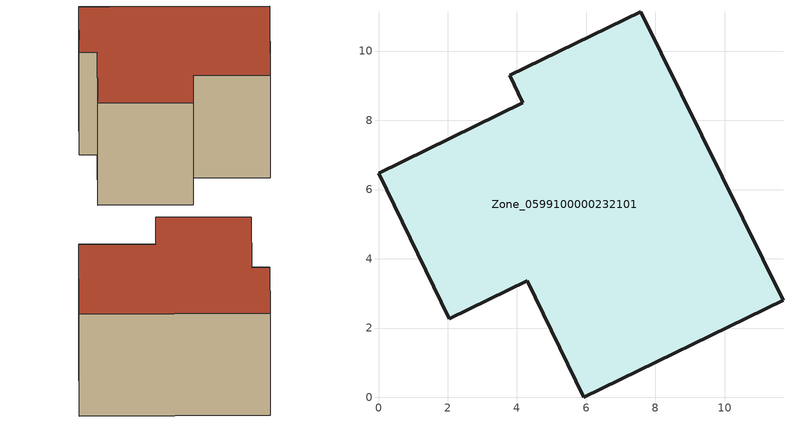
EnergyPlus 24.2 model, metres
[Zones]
Zone_0599100000232101
 floor ground (C_G): 7.57,11.14 11.68,2.81 5.92,0 4.29,3.37 2.04,2.27 0,6.47 4.17,8.51 3.79,9.3 z0
 wall outside (C_F): 0,6.47 2.04,2.27 4.29,3.37 5.92,0 11.68,2.81 7.57,11.14 3.79,9.3 4.17,8.51 0,6.47 z0:5.85
 roof outside (C_R): 7.57,11.14 3.79,9.3 4.17,8.51 0,6.47 2.04,2.27 4.29,3.37 5.92,0 11.68,2.81 z5.85
[BUILDING]
Pand.0599100000232101: North Axis=0; Terrain=City; Loads Convergence Tolerance Value=0.04; Temperature Convergence Tolerance Value=0.4; Solar Distribution=FullExterior; Maximum Number of Warmup Days=25; Minimum Number of Warmup Days=1
[Site:Location]
Rotterdam.The.Hague.AP_ZH_NLD Design_Conditions: Latitude=51.96; Longitude=4.45; Time Zone=1; Elevation=-4.5
[SITE:GROUNDTEMPERATURE:BUILDINGSURFACE]
18, 18, 18, 18, 18, 18, 18, 18, 18, 18, 18, 18
[MATERIAL] Thermal Absorptance=0.9; Solar Absorptance=0.7; Visible Absorptance=0.7
Name | Roughness | Thickness | Conductivity | Density | Specific Heat
G.TI.1946-1964 | MediumSmooth | 0.15 | 1 | 540 | 1210
F.TI.1946-1964 | Rough | 0.3 | 0.857143 | 1920 | 840
R.TI.1946-1964 | MediumRough | 0.2 | 0.277778 | 1500 | 1000
[CONSTRUCTION]
C_G: G.TI.1946-1964
C_F: F.TI.1946-1964
C_R: R.TI.1946-1964
[ZONE]
Zone_0599100000232101: Type=1; Multiplier=1; Ceiling Height=Autocalculate; Volume=Autocalculate; Floor Area=autocalculate; Part of Total Floor Area=Yes
[ZONEINFILTRATION:DESIGNFLOWRATE]
Infil_Zone_0599100000232101: Zone or ZoneList or Space or SpaceList=Zone_0599100000232101; Schedule=AlwaysOn; Design Flow Rate Calculation Method=Flow/Area; Flow Rate per Floor Area=0.003; Constant Term Coefficient=1; Temperature Term Coefficient=0; Velocity Term Coefficient=0; Velocity Squared Term Coefficient=0
[HVACTEMPLATE:ZONE:IDEALLOADSAIRSYSTEM]
Zone_0599100000232101: Maximum Heating Supply Air Temperature=50; Minimum Cooling Supply Air Temperature=13; Maximum Heating Supply Air Humidity Ratio=0.0156; Minimum Cooling Supply Air Humidity Ratio=0.0077; Heating Limit=NoLimit; Cooling Limit=NoLimit; Dehumidification Control Type=ConstantSensibleHeatRatio; Cooling Sensible Heat Ratio=0.7; Dehumidification Setpoint=60; Humidification Control Type=None; Humidification Setpoint=30; Outdoor Air Method=None; Outdoor Air Flow Rate per Person=0.00944; Outdoor Air Flow Rate per Zone Floor Area=0; Outdoor Air Flow Rate per Zone=0; Demand Controlled Ventilation Type=None; Outdoor Air Economizer Type=NoEconomizer; Heat Recovery Type=None; Sensible Heat Recovery Effectiveness=0.7; Latent Heat Recovery Effectiveness=0.65
[ZONECONTROL:THERMOSTAT]
ThermostatControl_Zone_0599100000232101: Zone or ZoneList=Zone_0599100000232101; Control Type Schedule=DualSetpointControlType; Control 1=Thermostat_Zone_0599100000232101; Temperature Difference Between Cutout And Setpoint=0
[THERMOSTATSETPOINT:DUALSETPOINT]
Thermostat_Zone_0599100000232101: Heating Setpoint Temperature Schedule=HeatingSetpoint_Zone_0599100000232101; Cooling Setpoint Temperature Schedule=CoolingSetpoint_Zone_0599100000232101
[SCHEDULE:COMPACT]
HeatingSetpoint_Zone_0599100000232101: Through: 12/31, For: AllDays, Until: 24:00, 21
CoolingSetpoint_Zone_0599100000232101: Through: 12/31, For: AllDays, Until: 24:00, 24
DualSetpointControlType: Through: 12/31, For: AllDays, Until: 24:00, 4
AlwaysOn: Through: 12/31, For: AllDays, Until: 24:00, 1
